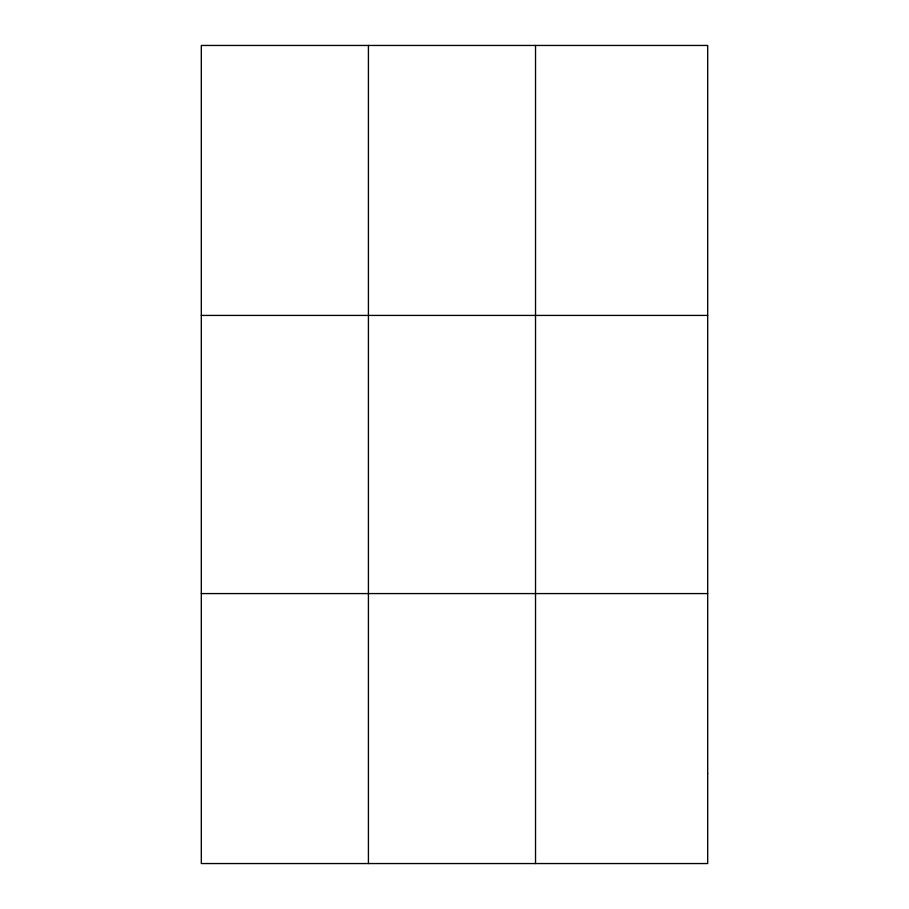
<?xml version="1.0" encoding="UTF-8"?>
<svg xmlns="http://www.w3.org/2000/svg" width="909" height="909" viewBox="0 0 909 909"><rect width="100%" height="100%" fill="white"/><g stroke="black" fill="none" stroke-linecap="round" stroke-linejoin="round"><path stroke-width="1.36" d="M368.418 45.45L368.418 863.55M535.526 45.45L535.526 863.55M201.309 315.423L707.691 315.423M201.309 593.577L707.691 593.577M707.691 773.559L707.691 863.55L201.309 863.55L201.309 45.45L707.691 45.45L707.691 773.559"/></g></svg>
